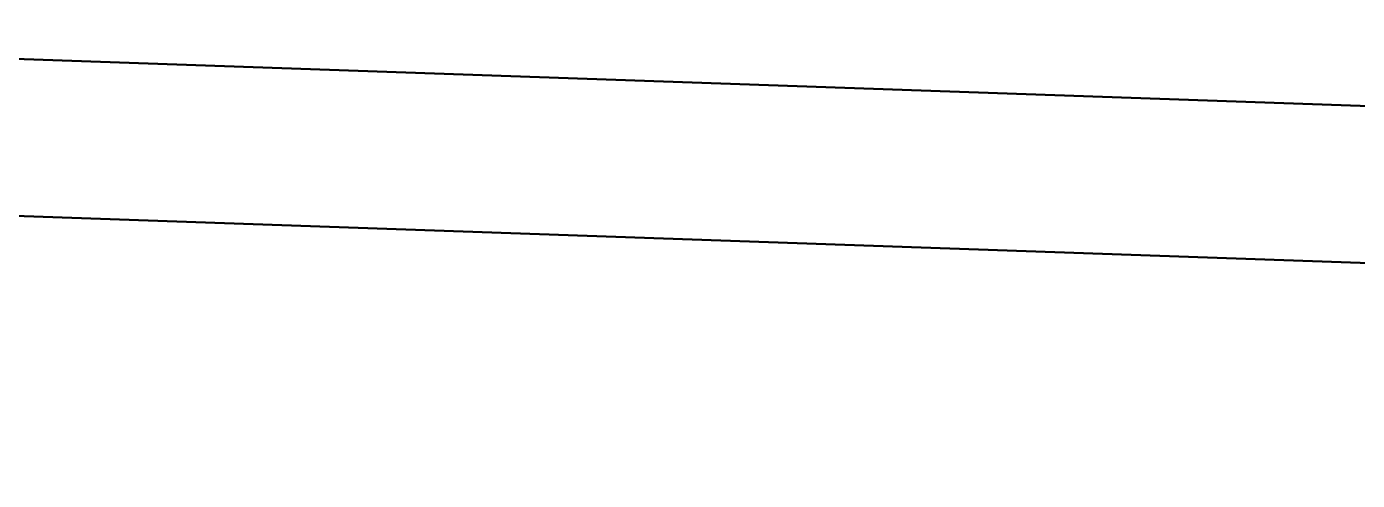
# Model space of a CAD drawing. Header units: metres. Extents: x 10 to 831, y 10 to 584.
# Drawn here: x 44.88 to 66.06, y 479.63 to 486.85 of the extents above; entities that cross this region are included whole.
import ezdxf

# ---------------------------------------------------------------- set-up
doc = ezdxf.new("R2010")
doc.units = ezdxf.units.M
doc.layers.add('CUT', color=7, linetype='Continuous', lineweight=50)
doc.layers.add('VIS', color=8, linetype='Continuous', lineweight=13)

msp = doc.modelspace()

# ---------------------------------------------------------------- linework, layer by layer
at = {"layer": 'CUT'}
for p, q in [((165, 482.127), (30, 486.852)), ((30, 484.352), (165, 479.627))]:
    msp.add_line(p, q, dxfattribs=at)
at = {"layer": 'VIS'}
for p, q in [((30, 486.852), (162.75, 482.206)), ((165, 482.127), (30, 486.852)), ((162.5, 482.214), (30, 486.852)), ((30, 486.852), (51.3, 486.106)), ((49.55, 486.168), (30, 486.852)), ((49.599, 486.166), (30, 486.852)), ((46.724, 486.267), (30, 486.852)), ((66.05, 485.59), (33.8, 486.719)), ((45.121, 486.322), (36.866, 486.611)), ((47.125, 486.253), (42.372, 486.418)), ((45.981, 486.293), (43.232, 486.389)), ((44.893, 486.331), (43.707, 486.372)), ((44.133, 486.357), (44.883, 486.331)), ((45.003, 486.327), (44.3, 486.351)), ((44.677, 486.338), (44.908, 486.33)), ((45.785, 486.3), (44.732, 486.336)), ((45.034, 486.326), (44.81, 486.334)), ((45.621, 486.305), (44.881, 486.331)), ((45.614, 486.305), (44.881, 486.331)), ((45.08, 486.324), (44.882, 486.331)), ((45.155, 486.322), (44.905, 486.33)), ((45.175, 486.321), (44.974, 486.327)), ((45.254, 486.318), (45.028, 486.326)), ((45.034, 486.326), (45.257, 486.317)), ((45.257, 486.318), (45.048, 486.325)), ((46.318, 486.28), (45.071, 486.325)), ((45.82, 486.298), (45.071, 486.324)), ((45.08, 486.324), (45.279, 486.317)), ((45.124, 486.322), (47.375, 486.244)), ((45.126, 486.322), (45.859, 486.297)), ((45.155, 486.322), (45.406, 486.312)), ((45.159, 486.321), (45.374, 486.314)), ((45.175, 486.321), (45.377, 486.314)), ((45.455, 486.311), (45.21, 486.32)), ((45.487, 486.309), (45.239, 486.318)), ((45.993, 486.292), (45.243, 486.318)), ((45.494, 486.309), (45.244, 486.318)), ((45.254, 486.318), (45.479, 486.31)), ((45.257, 486.318), (45.465, 486.31)), ((45.468, 486.31), (45.273, 486.317)), ((45.55, 486.308), (45.3, 486.316)), ((45.493, 486.309), (45.302, 486.316)), ((45.321, 486.315), (46.069, 486.289)), ((45.321, 486.315), (45.57, 486.307)), ((45.623, 486.305), (45.429, 486.312)), ((45.455, 486.311), (45.7, 486.302)), ((45.468, 486.31), (45.663, 486.303)), ((45.481, 486.31), (46.23, 486.284)), ((45.487, 486.309), (45.736, 486.301)), ((45.72, 486.301), (45.487, 486.309)), ((45.493, 486.309), (45.684, 486.303)), ((46.264, 486.283), (45.547, 486.308)), ((45.866, 486.297), (45.617, 486.305)), ((45.621, 486.305), (45.868, 486.297)), ((46.333, 486.28), (45.625, 486.305)), ((46.39, 486.278), (45.641, 486.305)), ((45.94, 486.294), (45.706, 486.302)), ((46.027, 486.291), (45.777, 486.3)), ((45.786, 486.299), (46.025, 486.291)), ((47.793, 486.229), (45.822, 486.298)), ((46.097, 486.288), (45.847, 486.297)), ((45.861, 486.297), (46.097, 486.288)), ((65.635, 485.605), (45.872, 486.296)), ((48.63, 486.199), (45.878, 486.296)), ((45.891, 486.296), (46.141, 486.287)), ((46.156, 486.287), (45.906, 486.295)), ((45.94, 486.294), (46.174, 486.286)), ((45.993, 486.292), (46.242, 486.284)), ((46.027, 486.291), (46.277, 486.282)), ((46.041, 486.291), (47.574, 486.236)), ((46.27, 486.283), (46.071, 486.289)), ((46.824, 486.263), (46.075, 486.289)), ((46.097, 486.288), (46.347, 486.279)), ((46.374, 486.279), (46.151, 486.287)), ((46.156, 486.287), (46.407, 486.278)), ((46.89, 486.26), (46.161, 486.286)), ((46.435, 486.276), (46.19, 486.285)), ((46.446, 486.276), (46.232, 486.284)), ((46.517, 486.274), (46.267, 486.283)), ((46.27, 486.283), (46.468, 486.275)), ((46.521, 486.274), (46.29, 486.281)), ((46.572, 486.272), (46.322, 486.28)), ((46.608, 486.27), (46.361, 486.279)), ((46.374, 486.279), (46.597, 486.271)), ((52.629, 486.06), (46.375, 486.279)), ((46.608, 486.27), (46.382, 486.279)), ((47.135, 486.252), (46.385, 486.279)), ((46.404, 486.278), (46.647, 486.269)), ((46.435, 486.276), (46.68, 486.268)), ((46.446, 486.276), (46.661, 486.269)), ((46.639, 486.269), (46.448, 486.276)), ((46.521, 486.274), (46.751, 486.266)), ((46.572, 486.272), (46.822, 486.263)), ((46.79, 486.264), (46.578, 486.272)), ((46.608, 486.27), (46.855, 486.262)), ((46.608, 486.27), (46.834, 486.262)), ((46.859, 486.261), (46.611, 486.27)), ((46.639, 486.269), (46.83, 486.262)), ((46.926, 486.26), (46.718, 486.267)), ((47.021, 486.256), (46.771, 486.265)), ((47.996, 486.222), (46.775, 486.264)), ((46.859, 486.261), (47.108, 486.253)), ((47.157, 486.251), (46.907, 486.26)), ((46.926, 486.26), (47.135, 486.252)), ((47.189, 486.25), (46.988, 486.257)), ((48.214, 486.214), (47.028, 486.256)), ((47.05, 486.255), (51.3, 486.106)), ((47.05, 486.255), (66.3, 485.582)), ((47.346, 486.245), (47.112, 486.253)), ((47.129, 486.252), (48.88, 486.191)), ((47.135, 486.252), (47.385, 486.244)), ((47.477, 486.24), (47.228, 486.249)), ((47.492, 486.24), (47.243, 486.248)), ((47.891, 486.226), (47.259, 486.248)), ((47.459, 486.24), (47.26, 486.248)), ((47.265, 486.248), (47.977, 486.222)), ((47.517, 486.239), (47.267, 486.248)), ((48.026, 486.221), (47.276, 486.247)), ((47.346, 486.245), (47.58, 486.236)), ((47.597, 486.236), (47.347, 486.245)), ((48.088, 486.219), (47.348, 486.245)), ((47.459, 486.24), (47.657, 486.234)), ((47.7, 486.233), (47.46, 486.24)), ((47.714, 486.231), (47.491, 486.24)), ((47.508, 486.239), (48.24, 486.213)), ((47.526, 486.239), (47.776, 486.23)), ((47.788, 486.229), (47.54, 486.238)), ((48.813, 486.193), (47.566, 486.237)), ((47.785, 486.23), (47.594, 486.236)), ((47.597, 486.236), (47.848, 486.227)), ((47.853, 486.227), (47.605, 486.236)), ((47.906, 486.225), (47.661, 486.233)), ((47.7, 486.233), (47.939, 486.224)), ((47.714, 486.231), (47.938, 486.224)), ((47.963, 486.223), (47.737, 486.231)), ((48.491, 486.205), (47.742, 486.231)), ((47.954, 486.224), (47.757, 486.23)), ((47.785, 486.23), (47.976, 486.222)), ((47.995, 486.222), (47.794, 486.229)), ((48.072, 486.219), (47.822, 486.228)), ((47.853, 486.227), (48.101, 486.218)), ((47.906, 486.225), (48.151, 486.216)), ((48.158, 486.216), (47.908, 486.225)), ((47.954, 486.224), (48.151, 486.216)), ((47.963, 486.223), (48.188, 486.215)), ((47.968, 486.223), (48.717, 486.197)), ((47.995, 486.222), (48.196, 486.215)), ((48.314, 486.211), (48.065, 486.219)), ((48.088, 486.219), (48.335, 486.21)), ((48.365, 486.209), (48.134, 486.217)), ((49.386, 486.173), (48.138, 486.217)), ((48.34, 486.21), (48.146, 486.216)), ((48.517, 486.204), (48.267, 486.212)), ((48.314, 486.211), (48.564, 486.202)), ((48.314, 486.211), (48.564, 486.202)), ((48.34, 486.21), (48.534, 486.203)), ((48.365, 486.209), (48.595, 486.201)), ((48.591, 486.201), (48.377, 486.208)), ((48.387, 486.208), (49.136, 486.182)), ((48.596, 486.201), (48.388, 486.208)), ((48.648, 486.199), (48.449, 486.206)), ((48.491, 486.205), (48.741, 486.196)), ((48.751, 486.196), (48.517, 486.204)), ((48.591, 486.201), (48.806, 486.193)), ((48.596, 486.201), (48.805, 486.193)), ((48.887, 486.191), (48.641, 486.199)), ((48.648, 486.199), (48.846, 486.192)), ((49.313, 486.176), (48.74, 486.196)), ((48.979, 486.188), (48.746, 486.196)), ((48.751, 486.196), (48.986, 486.187)), ((49.526, 486.168), (48.776, 486.195)), ((49.075, 486.184), (48.828, 486.193)), ((49.055, 486.185), (48.831, 486.192)), ((49.098, 486.183), (48.848, 486.192)), ((50.138, 486.147), (48.887, 486.191)), ((48.887, 486.191), (49.132, 486.182)), ((49.135, 486.182), (48.896, 486.191)), ((49.159, 486.181), (48.909, 486.19)), ((49.177, 486.18), (48.953, 486.188)), ((48.979, 486.188), (49.211, 486.179)), ((49.196, 486.18), (48.99, 486.187)), ((49.026, 486.186), (49.276, 486.177)), ((49.226, 486.179), (49.038, 486.185)), ((49.055, 486.185), (49.278, 486.177)), ((49.075, 486.184), (49.321, 486.175)), ((49.803, 486.159), (49.075, 486.184)), ((49.317, 486.175), (49.091, 486.183)), ((49.343, 486.174), (49.095, 486.183)), ((49.098, 486.183), (49.348, 486.174)), ((49.135, 486.182), (49.374, 486.173)), ((49.196, 486.18), (49.402, 486.173)), ((49.52, 486.168), (49.27, 486.178)), ((49.317, 486.175), (49.543, 486.168)), ((49.318, 486.175), (49.561, 486.167)), ((49.573, 486.166), (49.322, 486.175)), ((49.575, 486.166), (49.325, 486.175)), ((49.997, 486.152), (49.365, 486.174)), ((49.52, 486.168), (49.77, 486.16)), ((49.637, 486.165), (50.388, 486.138)), ((49.837, 486.158), (49.638, 486.165)), ((49.689, 486.163), (50.391, 486.138)), ((49.964, 486.153), (49.715, 486.161)), ((49.948, 486.154), (49.725, 486.161)), ((50.061, 486.149), (49.815, 486.158)), ((49.837, 486.158), (50.035, 486.151)), ((50.075, 486.149), (49.851, 486.157)), ((50.112, 486.148), (49.876, 486.156)), ((50.16, 486.146), (49.91, 486.155)), ((50.157, 486.146), (49.923, 486.154)), ((49.948, 486.154), (50.171, 486.145)), ((49.964, 486.153), (50.212, 486.144)), ((50.208, 486.144), (49.978, 486.152)), ((50.266, 486.143), (50.058, 486.149)), ((50.061, 486.149), (50.308, 486.141)), ((50.077, 486.149), (50.65, 486.129)), ((50.337, 486.14), (50.089, 486.149)), ((50.357, 486.139), (50.112, 486.148)), ((50.112, 486.148), (50.348, 486.139)), ((50.127, 486.148), (52.879, 486.051)), ((50.356, 486.139), (50.167, 486.146)), ((50.208, 486.144), (50.439, 486.137)), ((50.445, 486.136), (50.232, 486.144)), ((50.99, 486.117), (50.24, 486.144)), ((50.502, 486.134), (50.257, 486.143)), ((50.266, 486.143), (50.475, 486.135)), ((50.459, 486.135), (50.268, 486.143)), ((51.026, 486.116), (50.276, 486.142)), ((50.337, 486.14), (50.585, 486.131)), ((53.085, 486.044), (50.346, 486.139)), ((50.599, 486.131), (50.349, 486.139)), ((51.535, 486.098), (50.349, 486.139)), ((50.357, 486.139), (50.603, 486.13)), ((50.672, 486.128), (50.446, 486.136)), ((50.49, 486.135), (51.24, 486.109)), ((50.502, 486.134), (50.746, 486.125)), ((50.736, 486.126), (50.522, 486.134)), ((50.526, 486.134), (50.776, 486.125)), ((51.806, 486.089), (50.559, 486.132)), ((50.586, 486.131), (51.772, 486.09)), ((53.558, 486.027), (50.606, 486.13)), ((50.841, 486.123), (50.608, 486.13)), ((50.814, 486.123), (50.613, 486.13)), ((50.844, 486.122), (50.638, 486.13)), ((50.672, 486.128), (50.897, 486.12)), ((50.736, 486.126), (50.951, 486.118)), ((50.973, 486.117), (50.749, 486.125)), ((51.016, 486.116), (50.766, 486.125)), ((51.02, 486.116), (50.77, 486.125)), ((50.809, 486.124), (51.557, 486.097)), ((50.809, 486.124), (51.058, 486.115)), ((51.049, 486.115), (50.81, 486.124)), ((50.814, 486.123), (51.016, 486.116)), ((51.073, 486.114), (50.823, 486.123)), ((51.075, 486.114), (50.825, 486.123)), ((51.026, 486.116), (50.827, 486.123)), ((50.841, 486.123), (51.073, 486.114)), ((50.844, 486.122), (51.05, 486.115)), ((51.563, 486.097), (50.86, 486.121)), ((51.026, 486.116), (51.224, 486.109)), ((51.049, 486.115), (51.288, 486.106)), ((51.308, 486.106), (51.058, 486.115)), ((51.288, 486.106), (51.065, 486.115)), ((51.827, 486.088), (51.082, 486.114)), ((51.338, 486.105), (51.093, 486.113)), ((51.094, 486.113), (51.797, 486.089)), ((51.882, 486.086), (51.133, 486.112)), ((51.288, 486.106), (51.512, 486.099)), ((51.541, 486.098), (51.295, 486.106)), ((51.485, 486.1), (51.297, 486.106)), ((51.33, 486.105), (51.579, 486.096)), ((51.338, 486.105), (51.583, 486.096)), ((52.099, 486.078), (51.349, 486.104)), ((54.134, 486.007), (51.382, 486.104)), ((51.383, 486.104), (51.632, 486.095)), ((51.662, 486.094), (51.412, 486.103)), ((51.606, 486.096), (51.415, 486.102)), ((52.104, 486.078), (51.472, 486.1)), ((53.049, 486.045), (51.516, 486.099)), ((51.541, 486.098), (51.788, 486.089)), ((52.312, 486.071), (51.564, 486.097)), ((51.599, 486.096), (51.849, 486.087)), ((51.606, 486.096), (51.797, 486.089)), ((51.872, 486.086), (51.647, 486.094)), ((51.662, 486.094), (51.912, 486.085)), ((52.45, 486.066), (51.704, 486.092)), ((51.936, 486.084), (51.728, 486.091)), ((51.735, 486.091), (53.268, 486.038)), ((51.99, 486.082), (51.74, 486.091)), ((51.741, 486.091), (53.785, 486.019)), ((52.016, 486.081), (51.766, 486.09)), ((52.019, 486.081), (51.769, 486.09)), ((52.026, 486.081), (51.801, 486.089)), ((52.052, 486.08), (51.821, 486.088)), ((51.872, 486.086), (52.096, 486.078)), ((51.936, 486.084), (52.145, 486.077)), ((52.717, 486.056), (51.989, 486.082)), ((52.215, 486.074), (52.016, 486.081)), ((52.019, 486.081), (52.269, 486.072)), ((52.026, 486.081), (52.252, 486.073)), ((52.052, 486.08), (52.282, 486.072)), ((52.297, 486.072), (52.085, 486.079)), ((52.215, 486.074), (52.413, 486.067)), ((52.232, 486.073), (52.474, 486.065)), ((52.989, 486.047), (52.239, 486.073)), ((52.963, 486.048), (52.245, 486.073)), ((52.968, 486.048), (52.265, 486.072)), ((52.525, 486.063), (52.275, 486.072)), ((52.528, 486.063), (52.281, 486.072)), ((52.297, 486.072), (52.508, 486.064)), ((52.576, 486.062), (52.326, 486.07)), ((52.64, 486.06), (52.389, 486.068)), ((52.628, 486.06), (52.405, 486.067)), ((52.663, 486.058), (52.413, 486.067)), ((52.614, 486.06), (52.426, 486.067)), ((52.45, 486.066), (52.699, 486.058)), ((52.703, 486.057), (52.47, 486.065)), ((52.484, 486.065), (52.723, 486.056)), ((52.5, 486.064), (52.734, 486.056)), ((52.753, 486.056), (52.504, 486.064)), ((52.525, 486.063), (52.775, 486.055)), ((52.528, 486.063), (52.775, 486.055)), ((52.77, 486.055), (52.545, 486.062)), ((52.752, 486.056), (52.561, 486.062)), ((52.809, 486.053), (52.564, 486.062)), ((52.821, 486.053), (52.572, 486.062)), ((52.628, 486.06), (52.852, 486.052)), ((52.633, 486.06), (54.384, 485.999)), ((52.64, 486.06), (52.89, 486.05)), ((52.663, 486.058), (52.913, 486.05)), ((52.882, 486.051), (52.667, 486.058)), ((52.752, 486.056), (52.943, 486.048)), ((53.015, 486.046), (52.765, 486.055)), ((52.77, 486.055), (52.994, 486.047)), ((52.809, 486.053), (53.054, 486.045)), ((52.821, 486.053), (53.069, 486.044)), ((53.6, 486.025), (52.85, 486.052)), ((52.882, 486.051), (53.096, 486.043)), ((52.964, 486.048), (53.214, 486.039)), ((52.989, 486.047), (53.239, 486.038)), ((53.073, 486.044), (53.323, 486.036)), ((53.1, 486.043), (53.35, 486.034)), ((54.346, 486), (53.125, 486.043)), ((53.381, 486.034), (53.155, 486.042)), ((53.404, 486.033), (53.205, 486.039)), ((53.519, 486.029), (53.269, 486.038)), ((53.63, 486.024), (53.38, 486.034)), ((53.381, 486.034), (53.607, 486.025)), ((53.606, 486.025), (53.398, 486.033)), ((53.404, 486.033), (53.602, 486.025)), ((53.664, 486.024), (53.414, 486.033)), ((53.634, 486.024), (53.432, 486.031)), ((53.668, 486.024), (53.443, 486.031)), ((53.789, 486.019), (53.544, 486.028)), ((54.301, 486.001), (53.553, 486.028)), ((54.301, 486.001), (53.553, 486.028)), ((53.744, 486.02), (53.556, 486.028)), ((53.814, 486.018), (53.566, 486.027)), ((54.631, 485.99), (53.578, 486.026)), ((53.606, 486.025), (53.815, 486.018)), ((54.378, 485.999), (53.629, 486.024)), ((53.634, 486.024), (53.835, 486.017)), ((53.664, 486.024), (53.914, 486.015)), ((53.895, 486.016), (53.665, 486.024)), ((53.668, 486.024), (53.892, 486.016)), ((53.905, 486.015), (53.671, 486.024)), ((53.898, 486.016), (53.707, 486.022)), ((56.474, 485.925), (53.726, 486.022)), ((53.989, 486.012), (53.739, 486.021)), ((53.969, 486.013), (53.745, 486.02)), ((54.008, 486.011), (53.761, 486.02)), ((54.025, 486.011), (53.775, 486.019)), ((53.789, 486.019), (54.034, 486.01)), ((53.802, 486.019), (54.052, 486.01)), ((53.802, 486.019), (54.052, 486.01)), ((53.814, 486.018), (54.063, 486.01)), ((54.076, 486.009), (53.826, 486.018)), ((53.857, 486.016), (54.59, 485.991)), ((53.879, 486.016), (54.129, 486.007)), ((53.895, 486.016), (54.126, 486.008)), ((53.898, 486.016), (54.089, 486.009)), ((53.905, 486.015), (54.14, 486.007)), ((53.907, 486.015), (55.093, 485.974)), ((53.969, 486.013), (54.192, 486.005)), ((54.242, 486.003), (53.994, 486.012)), ((54.008, 486.011), (54.255, 486.003)), ((54.025, 486.011), (54.275, 486.002)), ((54.127, 486.008), (54.378, 485.999)), ((54.363, 485.999), (54.127, 486.008)), ((54.856, 485.982), (54.144, 486.007)), ((54.398, 485.998), (54.159, 486.006)), ((54.44, 485.996), (54.191, 486.005)), ((54.439, 485.996), (54.238, 486.003)), ((54.515, 485.994), (54.265, 486.002)), ((54.519, 485.994), (54.269, 486.002)), ((54.574, 485.991), (54.324, 486)), ((55.101, 485.973), (54.35, 486)), ((54.593, 485.991), (54.395, 485.998)), ((54.398, 485.998), (54.637, 485.99)), ((54.665, 485.989), (54.415, 485.997)), ((54.439, 485.996), (54.641, 485.99)), ((54.649, 485.989), (54.452, 485.996)), ((54.735, 485.986), (54.51, 485.994)), ((54.519, 485.994), (54.769, 485.985)), ((54.574, 485.991), (54.824, 485.983)), ((54.593, 485.991), (54.791, 485.984)), ((54.601, 485.99), (54.851, 485.982)), ((54.862, 485.981), (54.639, 485.99)), ((54.649, 485.989), (54.846, 485.982)), ((54.665, 485.989), (54.915, 485.98)), ((54.735, 485.986), (54.961, 485.978)), ((55.487, 485.96), (54.738, 485.986)), ((54.995, 485.977), (54.748, 485.986)), ((55.027, 485.976), (54.812, 485.983)), ((55.044, 485.975), (54.853, 485.982)), ((54.862, 485.981), (55.086, 485.974)), ((55.642, 485.955), (54.891, 485.981)), ((55.631, 485.955), (54.903, 485.98)), ((54.995, 485.977), (55.241, 485.968)), ((55.26, 485.968), (55.015, 485.976)), ((55.027, 485.976), (55.241, 485.968)), ((55.044, 485.975), (55.235, 485.968)), ((55.305, 485.966), (55.056, 485.975)), ((55.276, 485.967), (55.067, 485.975)), ((55.311, 485.966), (55.077, 485.974)), ((55.128, 485.972), (55.378, 485.963)), ((55.878, 485.946), (55.145, 485.971)), ((55.145, 485.971), (55.388, 485.963)), ((55.374, 485.963), (55.168, 485.971)), ((55.26, 485.968), (55.505, 485.959)), ((55.515, 485.959), (55.265, 485.968)), ((55.525, 485.959), (55.275, 485.967)), ((55.276, 485.967), (55.485, 485.96)), ((55.311, 485.966), (55.545, 485.957)), ((55.374, 485.963), (55.58, 485.957)), ((59.634, 485.814), (55.381, 485.963)), ((55.389, 485.963), (55.633, 485.955)), ((55.666, 485.954), (55.416, 485.962)), ((55.487, 485.96), (55.737, 485.951)), ((55.739, 485.951), (55.509, 485.959)), ((55.525, 485.959), (55.774, 485.95)), ((55.782, 485.95), (55.584, 485.957)), ((56.312, 485.931), (55.594, 485.956)), ((55.642, 485.955), (55.892, 485.946)), ((55.666, 485.954), (55.916, 485.945)), ((56.737, 485.916), (55.684, 485.953)), ((56.475, 485.925), (55.735, 485.951)), ((55.739, 485.951), (56.43, 485.927)), ((56.018, 485.941), (55.768, 485.95)), ((55.782, 485.95), (55.98, 485.942)), ((56.074, 485.939), (55.824, 485.948)), ((55.833, 485.947), (56.072, 485.939)), ((56.601, 485.921), (55.851, 485.947)), ((56.09, 485.938), (55.864, 485.947)), ((55.974, 485.942), (56.724, 485.916)), ((56.202, 485.934), (55.979, 485.942)), ((56.24, 485.933), (55.995, 485.942)), ((56.19, 485.935), (55.999, 485.942)), ((57.295, 485.897), (56.047, 485.94)), ((56.298, 485.932), (56.05, 485.94)), ((56.09, 485.938), (56.316, 485.93)), ((56.101, 485.938), (56.351, 485.929)), ((56.875, 485.911), (56.126, 485.938)), ((56.129, 485.937), (67.887, 485.526)), ((56.926, 485.909), (56.18, 485.935)), ((56.19, 485.935), (56.381, 485.928)), ((56.44, 485.927), (56.193, 485.935)), ((56.202, 485.934), (56.426, 485.927)), ((56.488, 485.924), (56.238, 485.933)), ((56.453, 485.926), (56.252, 485.933)), ((56.514, 485.923), (56.264, 485.933)), ((56.297, 485.932), (57.045, 485.905)), ((56.298, 485.932), (56.547, 485.923)), ((56.375, 485.928), (56.625, 485.92)), ((56.667, 485.918), (56.417, 485.927)), ((56.453, 485.926), (56.655, 485.919)), ((56.475, 485.925), (56.721, 485.916)), ((56.717, 485.916), (56.482, 485.925)), ((56.796, 485.914), (56.546, 485.923)), ((56.667, 485.918), (56.917, 485.909)), ((56.717, 485.916), (56.951, 485.909)), ((57.986, 485.872), (56.737, 485.916)), ((56.946, 485.909), (56.737, 485.916)), ((58.305, 485.861), (56.772, 485.914)), ((56.971, 485.908), (56.773, 485.914)), ((57.524, 485.889), (56.774, 485.914)), ((59.638, 485.814), (56.886, 485.911)), ((56.926, 485.909), (57.175, 485.901)), ((56.946, 485.909), (57.155, 485.901)), ((57.172, 485.901), (56.957, 485.908)), ((56.971, 485.908), (57.169, 485.901)), ((56.991, 485.907), (58.524, 485.853)), ((57.024, 485.906), (57.274, 485.897)), ((57.292, 485.897), (57.044, 485.905)), ((57.801, 485.879), (57.052, 485.905)), ((57.265, 485.898), (57.052, 485.905)), ((57.259, 485.898), (57.057, 485.904)), ((57.336, 485.895), (57.145, 485.901)), ((57.172, 485.901), (57.386, 485.893)), ((57.461, 485.89), (57.215, 485.899)), ((57.445, 485.891), (57.219, 485.899)), ((57.259, 485.898), (57.46, 485.89)), ((57.292, 485.897), (57.54, 485.888)), ((57.543, 485.888), (57.319, 485.895)), ((57.574, 485.887), (57.324, 485.895)), ((57.336, 485.895), (57.527, 485.889)), ((58.102, 485.868), (57.352, 485.894)), ((57.583, 485.887), (57.352, 485.894)), ((58.144, 485.867), (57.393, 485.893)), ((57.668, 485.884), (57.418, 485.892)), ((58.122, 485.867), (57.419, 485.892)), ((57.445, 485.891), (57.67, 485.884)), ((57.461, 485.89), (57.711, 485.882)), ((57.461, 485.89), (57.708, 485.882)), ((58.177, 485.865), (57.465, 485.89)), ((57.711, 485.882), (57.466, 485.89)), ((57.486, 485.889), (58.236, 485.864)), ((57.747, 485.88), (57.508, 485.889)), ((57.543, 485.888), (57.766, 485.88)), ((57.583, 485.887), (57.813, 485.879)), ((57.823, 485.878), (57.59, 485.886)), ((57.602, 485.885), (57.852, 485.877)), ((57.654, 485.884), (58.357, 485.86)), ((57.668, 485.884), (57.918, 485.875)), ((57.702, 485.882), (58.414, 485.858)), ((57.711, 485.882), (57.956, 485.873)), ((57.747, 485.88), (57.986, 485.872)), ((57.763, 485.88), (58.358, 485.859)), ((58.844, 485.842), (57.79, 485.879)), ((58.545, 485.853), (57.816, 485.878)), ((57.823, 485.878), (58.056, 485.87)), ((58.16, 485.866), (57.962, 485.873)), ((58.059, 485.87), (58.302, 485.861)), ((58.133, 485.867), (59.884, 485.806)), ((58.137, 485.867), (59.888, 485.806)), ((58.144, 485.867), (58.394, 485.858)), ((58.941, 485.839), (58.201, 485.865)), ((58.518, 485.853), (58.268, 485.863)), ((59.024, 485.836), (58.274, 485.862)), ((58.482, 485.855), (58.291, 485.861)), ((58.615, 485.85), (58.379, 485.859)), ((65.138, 485.622), (58.383, 485.859)), ((58.616, 485.85), (58.407, 485.858)), ((58.669, 485.849), (58.419, 485.857)), ((58.692, 485.847), (58.447, 485.856)), ((58.482, 485.855), (58.673, 485.848)), ((58.524, 485.853), (58.774, 485.845)), ((58.782, 485.845), (58.534, 485.853)), ((59.789, 485.809), (58.542, 485.853)), ((58.799, 485.844), (58.573, 485.851)), ((59.371, 485.824), (58.622, 485.85)), ((58.883, 485.841), (58.659, 485.849)), ((58.916, 485.84), (58.667, 485.849)), ((58.669, 485.849), (58.919, 485.84)), ((59.014, 485.837), (58.764, 485.845)), ((58.791, 485.844), (59.54, 485.818)), ((58.799, 485.844), (59.025, 485.836)), ((59.075, 485.834), (58.824, 485.843)), ((59.528, 485.819), (58.825, 485.843)), ((59.603, 485.815), (58.852, 485.842)), ((58.872, 485.841), (59.121, 485.832)), ((58.883, 485.841), (59.106, 485.833)), ((58.941, 485.839), (59.188, 485.83)), ((59.661, 485.813), (58.943, 485.839)), ((59.207, 485.829), (58.959, 485.838)), ((60.207, 485.794), (58.986, 485.837)), ((59.789, 485.809), (59.041, 485.836)), ((59.059, 485.834), (59.294, 485.827)), ((59.273, 485.827), (59.071, 485.834)), ((59.317, 485.826), (59.102, 485.833)), ((59.103, 485.833), (59.353, 485.825)), ((59.349, 485.825), (59.151, 485.832)), ((59.182, 485.831), (59.421, 485.822)), ((59.887, 485.806), (59.196, 485.83)), ((59.985, 485.803), (59.235, 485.828)), ((59.291, 485.827), (59.54, 485.818)), ((59.317, 485.826), (59.531, 485.818)), ((59.349, 485.825), (59.547, 485.817)), ((59.67, 485.813), (59.42, 485.822)), ((59.426, 485.822), (60.118, 485.798)), ((59.628, 485.815), (59.437, 485.822)), ((59.685, 485.813), (59.453, 485.821)), ((60.154, 485.797), (59.476, 485.82)), ((59.776, 485.81), (59.527, 485.819)), ((59.776, 485.81), (59.553, 485.817)), ((59.628, 485.815), (59.819, 485.808)), ((59.907, 485.805), (59.66, 485.813)), ((59.928, 485.805), (59.681, 485.813)), ((59.719, 485.812), (60.451, 485.786)), ((60.013, 485.802), (59.763, 485.81)), ((60.017, 485.801), (59.767, 485.81)), ((60.523, 485.784), (59.774, 485.81)), ((59.776, 485.81), (60.024, 485.801)), ((59.776, 485.81), (60, 485.802)), ((60.078, 485.799), (59.877, 485.806)), ((60.163, 485.796), (59.917, 485.805)), ((59.928, 485.805), (60.174, 485.796)), ((60.538, 485.783), (59.943, 485.803)), ((59.985, 485.803), (60.235, 485.793)), ((60.024, 485.801), (60.274, 485.792)), ((60.765, 485.775), (60.032, 485.8)), ((60.286, 485.792), (60.077, 485.799)), ((60.078, 485.799), (60.28, 485.792)), ((60.141, 485.797), (60.736, 485.776)), ((60.154, 485.797), (60.379, 485.788)), ((60.163, 485.796), (60.408, 485.788)), ((60.465, 485.785), (60.231, 485.793)), ((60.276, 485.792), (60.521, 485.784)), ((60.95, 485.769), (60.318, 485.791)), ((61.103, 485.763), (60.353, 485.789)), ((61.146, 485.762), (60.396, 485.788)), ((60.671, 485.779), (60.421, 485.787)), ((60.465, 485.785), (60.699, 485.778)), ((61.266, 485.758), (60.521, 485.784)), ((60.775, 485.774), (60.584, 485.781)), ((60.603, 485.78), (60.853, 485.772)), ((60.914, 485.769), (60.668, 485.779)), ((60.897, 485.771), (60.709, 485.777)), ((61.459, 485.75), (60.73, 485.776)), ((60.985, 485.767), (60.735, 485.776)), ((61.013, 485.766), (60.763, 485.775)), ((61.017, 485.766), (60.767, 485.775)), ((60.769, 485.775), (61.018, 485.766)), ((60.775, 485.774), (60.966, 485.768)), ((61.972, 485.732), (60.786, 485.774)), ((61.096, 485.764), (60.857, 485.772)), ((61.117, 485.763), (60.893, 485.771)), ((61.143, 485.762), (60.898, 485.771)), ((60.973, 485.767), (61.216, 485.759)), ((61.023, 485.766), (61.735, 485.741)), ((61.731, 485.741), (61.04, 485.765)), ((61.096, 485.764), (61.335, 485.755)), ((61.117, 485.763), (61.34, 485.755)), ((61.146, 485.762), (61.397, 485.753)), ((61.403, 485.752), (61.154, 485.762)), ((61.462, 485.75), (61.247, 485.758)), ((61.27, 485.758), (61.501, 485.749)), ((61.508, 485.749), (61.282, 485.757)), ((61.547, 485.748), (61.315, 485.755)), ((61.552, 485.748), (61.346, 485.755)), ((61.403, 485.752), (61.651, 485.744)), ((61.408, 485.752), (61.654, 485.744)), ((61.672, 485.743), (61.422, 485.752)), ((61.462, 485.75), (61.676, 485.743)), ((61.508, 485.749), (61.734, 485.741)), ((61.727, 485.741), (61.529, 485.748)), ((62.284, 485.722), (61.535, 485.748)), ((61.539, 485.748), (61.747, 485.74)), ((62.366, 485.719), (61.618, 485.745)), ((61.871, 485.736), (61.636, 485.745)), ((61.727, 485.741), (61.925, 485.735)), ((61.921, 485.735), (61.73, 485.741)), ((62.484, 485.715), (61.734, 485.741)), ((61.956, 485.733), (61.747, 485.74)), ((62.023, 485.731), (61.773, 485.74)), ((61.785, 485.74), (62.034, 485.731)), ((62.026, 485.731), (61.838, 485.738)), ((62.104, 485.728), (61.854, 485.737)), ((61.867, 485.736), (62.117, 485.727)), ((61.871, 485.736), (62.105, 485.728)), ((61.921, 485.735), (62.112, 485.728)), ((62.26, 485.723), (62.011, 485.731)), ((63.999, 485.662), (62.028, 485.731)), ((62.783, 485.704), (62.035, 485.731)), ((62.345, 485.719), (62.097, 485.728)), ((62.104, 485.728), (62.354, 485.719)), ((62.136, 485.727), (65.388, 485.613)), ((62.394, 485.718), (62.148, 485.726)), ((62.394, 485.718), (62.158, 485.726)), ((62.863, 485.702), (62.185, 485.726)), ((62.457, 485.716), (62.233, 485.724)), ((62.247, 485.723), (63.78, 485.67)), ((62.517, 485.714), (62.267, 485.723)), ((62.916, 485.7), (62.321, 485.721)), ((62.575, 485.712), (62.325, 485.721)), ((62.614, 485.711), (62.369, 485.719)), ((62.394, 485.718), (62.641, 485.71)), ((64.454, 485.646), (62.411, 485.718)), ((62.411, 485.718), (63.088, 485.693)), ((62.673, 485.708), (62.423, 485.717)), ((63.477, 485.68), (62.424, 485.717)), ((62.457, 485.716), (62.707, 485.707)), ((62.457, 485.716), (62.68, 485.708)), ((62.484, 485.715), (62.734, 485.706)), ((62.52, 485.714), (63.114, 485.693)), ((62.749, 485.706), (62.534, 485.713)), ((62.79, 485.704), (62.541, 485.713)), ((62.614, 485.711), (62.859, 485.702)), ((62.898, 485.701), (62.696, 485.707)), ((62.984, 485.697), (62.734, 485.706)), ((63.01, 485.697), (62.771, 485.705)), ((63.067, 485.695), (62.876, 485.701)), ((63.575, 485.677), (62.883, 485.701)), ((65.142, 485.622), (62.89, 485.701)), ((64.149, 485.657), (62.898, 485.701)), ((62.898, 485.701), (63.099, 485.693)), ((63.156, 485.692), (62.967, 485.698)), ((63.2, 485.69), (62.994, 485.697)), ((63.253, 485.688), (63.005, 485.697)), ((63.276, 485.687), (63.042, 485.696)), ((63.067, 485.695), (63.258, 485.688)), ((63.114, 485.693), (63.805, 485.668)), ((63.374, 485.684), (63.127, 485.692)), ((63.381, 485.684), (63.134, 485.692)), ((63.392, 485.683), (63.143, 485.692)), ((63.2, 485.69), (63.406, 485.683)), ((63.253, 485.688), (63.502, 485.679)), ((63.512, 485.679), (63.262, 485.688)), ((63.516, 485.678), (63.266, 485.688)), ((63.523, 485.678), (63.273, 485.687)), ((63.276, 485.687), (63.51, 485.679)), ((63.594, 485.676), (63.349, 485.684)), ((63.605, 485.676), (63.354, 485.684)), ((63.381, 485.684), (63.628, 485.675)), ((63.607, 485.676), (63.392, 485.683)), ((63.626, 485.675), (63.417, 485.682)), ((63.674, 485.673), (63.424, 485.682)), ((64.105, 485.658), (63.51, 485.679)), ((63.516, 485.678), (63.766, 485.67)), ((63.523, 485.678), (63.773, 485.67)), ((64.217, 485.654), (63.54, 485.678)), ((63.546, 485.678), (64.681, 485.638)), ((63.797, 485.669), (63.574, 485.677)), ((63.605, 485.676), (63.855, 485.667)), ((63.607, 485.676), (63.821, 485.668)), ((64.373, 485.649), (63.644, 485.674)), ((63.648, 485.674), (64.399, 485.648)), ((63.766, 485.67), (64.443, 485.646)), ((63.797, 485.669), (64.02, 485.661)), ((64.076, 485.659), (63.825, 485.668)), ((63.887, 485.666), (64.13, 485.657)), ((64.172, 485.656), (63.924, 485.664)), ((64.682, 485.638), (63.979, 485.663)), ((64.744, 485.635), (63.999, 485.662)), ((65.277, 485.617), (64.03, 485.661)), ((64.285, 485.652), (64.097, 485.659)), ((64.105, 485.658), (64.303, 485.651)), ((65.293, 485.616), (64.107, 485.658)), ((64.863, 485.631), (64.114, 485.658)), ((64.141, 485.657), (65.392, 485.613)), ((64.445, 485.646), (64.206, 485.654)), ((64.213, 485.654), (64.448, 485.646)), ((65.968, 485.593), (64.219, 485.654)), ((64.483, 485.645), (64.233, 485.654)), ((64.247, 485.653), (64.495, 485.644)), ((64.512, 485.644), (64.262, 485.653)), ((64.344, 485.649), (65.056, 485.625)), ((64.363, 485.649), (64.613, 485.64)), ((65.175, 485.62), (64.425, 485.647)), ((64.445, 485.646), (64.684, 485.638)), ((64.69, 485.637), (64.467, 485.645)), ((64.483, 485.645), (65.232, 485.618)), ((65.584, 485.606), (64.531, 485.643)), ((64.861, 485.631), (64.614, 485.64)), ((64.895, 485.63), (64.67, 485.639)), ((64.878, 485.631), (64.67, 485.639)), ((64.894, 485.63), (64.68, 485.638)), ((64.69, 485.637), (64.914, 485.63)), ((65.294, 485.616), (64.699, 485.637)), ((65.418, 485.612), (64.727, 485.636)), ((65.016, 485.626), (64.766, 485.635)), ((65.022, 485.626), (64.773, 485.635)), ((64.778, 485.635), (65.028, 485.626)), ((65.065, 485.625), (64.82, 485.633)), ((65.105, 485.623), (64.855, 485.632)), ((64.861, 485.631), (65.108, 485.623)), ((64.878, 485.631), (65.087, 485.623)), ((65.572, 485.606), (64.895, 485.63)), ((64.898, 485.63), (65.492, 485.609)), ((64.957, 485.628), (65.649, 485.604)), ((65.022, 485.626), (65.272, 485.617)), ((65.278, 485.617), (65.028, 485.626)), ((65.065, 485.625), (65.31, 485.616)), ((65.105, 485.623), (65.355, 485.615)), ((65.12, 485.623), (65.798, 485.599)), ((65.175, 485.62), (65.426, 485.612)), ((65.576, 485.606), (65.326, 485.615)), ((66.557, 485.572), (65.336, 485.615)), ((66.087, 485.589), (65.385, 485.614)), ((65.652, 485.604), (65.408, 485.613)), ((65.737, 485.601), (65.489, 485.609)), ((65.717, 485.601), (65.516, 485.609)), ((65.752, 485.601), (65.538, 485.608)), ((65.793, 485.599), (65.569, 485.607)), ((65.848, 485.597), (65.601, 485.606)), ((65.619, 485.605), (65.853, 485.597)), ((65.879, 485.596), (65.63, 485.605)), ((65.717, 485.601), (65.919, 485.595)), ((65.737, 485.601), (65.986, 485.592)), ((65.752, 485.601), (65.967, 485.593)), ((65.793, 485.599), (66.018, 485.591)), ((66.046, 485.59), (65.8, 485.599)), ((66.031, 485.591), (65.807, 485.599)), ((65.848, 485.597), (66.094, 485.589)), ((66.483, 485.575), (65.888, 485.596)), ((66.651, 485.569), (65.9, 485.595)), ((66.176, 485.586), (65.926, 485.595)), ((66.031, 485.591), (66.254, 485.583)), ((165, 479.627), (30, 484.352)), ((30, 484.352), (165, 479.627)), ((30, 484.352), (165, 479.627)), ((45.874, 483.796), (43.984, 483.862)), ((44.148, 483.856), (44.881, 483.831)), ((44.194, 483.855), (46.084, 483.789)), ((44.216, 483.854), (44.908, 483.83)), ((44.27, 483.853), (45.487, 483.81)), ((44.329, 483.85), (46.075, 483.789)), ((45.244, 483.818), (44.513, 483.844)), ((45.018, 483.826), (44.768, 483.835)), ((45.003, 483.827), (44.769, 483.835)), ((45.598, 483.806), (44.852, 483.832)), ((45.087, 483.823), (44.897, 483.831)), ((44.916, 483.829), (45.625, 483.805)), ((46.34, 483.78), (44.92, 483.829)), ((45.003, 483.827), (45.237, 483.819)), ((45.256, 483.818), (45.009, 483.827)), ((45.826, 483.798), (45.078, 483.824)), ((45.087, 483.823), (45.276, 483.817)), ((45.101, 483.823), (45.847, 483.797)), ((45.36, 483.814), (45.118, 483.822)), ((45.123, 483.822), (46.543, 483.772)), ((45.388, 483.813), (45.152, 483.822)), ((45.205, 483.819), (45.453, 483.811)), ((45.254, 483.818), (45.931, 483.794)), ((45.256, 483.818), (45.997, 483.792)), ((45.477, 483.81), (45.279, 483.817)), ((45.519, 483.808), (45.308, 483.816)), ((45.563, 483.807), (45.324, 483.815)), ((45.36, 483.814), (46.084, 483.789)), ((45.392, 483.813), (45.641, 483.805)), ((45.477, 483.81), (45.675, 483.803)), ((45.705, 483.802), (45.479, 483.81)), ((45.521, 483.808), (45.771, 483.8)), ((45.54, 483.808), (45.786, 483.799)), ((45.757, 483.8), (45.543, 483.808)), ((45.563, 483.807), (46.279, 483.782)), ((45.571, 483.807), (45.821, 483.798)), ((45.866, 483.797), (45.617, 483.805)), ((46.027, 483.791), (45.777, 483.799)), ((46.521, 483.774), (45.829, 483.798)), ((46.097, 483.788), (45.847, 483.797)), ((45.866, 483.797), (46.114, 483.788)), ((45.918, 483.794), (46.161, 483.786)), ((45.94, 483.794), (46.188, 483.785)), ((45.94, 483.794), (46.643, 483.769)), ((45.985, 483.793), (46.233, 483.784)), ((46.027, 483.791), (46.277, 483.782)), ((46.224, 483.784), (46.035, 483.791)), ((46.06, 483.789), (46.751, 483.765)), ((46.097, 483.788), (46.347, 483.779)), ((46.409, 483.778), (46.174, 483.786)), ((46.399, 483.778), (46.205, 483.784)), ((46.224, 483.784), (46.414, 483.778)), ((46.489, 483.774), (46.243, 483.783)), ((47.629, 483.735), (46.378, 483.779)), ((46.609, 483.771), (46.396, 483.778)), ((46.399, 483.778), (46.593, 483.771)), ((46.666, 483.769), (46.468, 483.775)), ((46.489, 483.774), (46.736, 483.766)), ((46.492, 483.774), (46.742, 483.766)), ((46.521, 483.774), (46.771, 483.765)), ((46.544, 483.772), (49.794, 483.659)), ((46.608, 483.771), (47.285, 483.747)), ((46.859, 483.762), (46.611, 483.771)), ((46.628, 483.769), (48.88, 483.691)), ((46.638, 483.769), (46.887, 483.76)), ((46.666, 483.769), (46.864, 483.762)), ((46.693, 483.767), (46.941, 483.759)), ((49.107, 483.683), (46.698, 483.767)), ((47.03, 483.755), (46.782, 483.764)), ((47.06, 483.755), (46.834, 483.763)), ((46.859, 483.762), (47.108, 483.753)), ((47.134, 483.752), (46.883, 483.761)), ((46.917, 483.76), (49.326, 483.675)), ((46.969, 483.758), (47.718, 483.731)), ((47.03, 483.755), (47.773, 483.73)), ((47.292, 483.746), (47.05, 483.755)), ((47.071, 483.754), (47.321, 483.745)), ((47.072, 483.754), (47.322, 483.745)), ((47.092, 483.754), (47.839, 483.727)), ((47.814, 483.728), (47.112, 483.753)), ((47.134, 483.752), (47.884, 483.726)), ((47.362, 483.744), (47.172, 483.75)), ((47.95, 483.724), (47.234, 483.749)), ((47.526, 483.738), (47.276, 483.747)), ((47.292, 483.746), (47.534, 483.738)), ((48.05, 483.72), (47.3, 483.746)), ((47.59, 483.736), (47.341, 483.745)), ((47.346, 483.745), (48.049, 483.72)), ((47.597, 483.736), (47.347, 483.745)), ((47.362, 483.744), (47.551, 483.738)), ((47.473, 483.74), (48.189, 483.715)), ((48.22, 483.714), (47.479, 483.74)), ((47.526, 483.738), (47.776, 483.73)), ((47.597, 483.736), (47.848, 483.727)), ((47.636, 483.735), (47.886, 483.726)), ((47.855, 483.727), (47.657, 483.734)), ((48.365, 483.709), (47.673, 483.733)), ((47.974, 483.723), (47.726, 483.731)), ((47.726, 483.731), (48.961, 483.688)), ((47.994, 483.722), (47.748, 483.731)), ((48.021, 483.721), (47.771, 483.73)), ((49.544, 483.668), (47.794, 483.729)), ((47.815, 483.728), (48.065, 483.719)), ((47.853, 483.727), (48.598, 483.701)), ((47.855, 483.727), (48.053, 483.72)), ((47.904, 483.725), (48.595, 483.701)), ((48.097, 483.718), (47.909, 483.725)), ((49.14, 483.682), (47.922, 483.725)), ((47.974, 483.723), (48.223, 483.714)), ((47.994, 483.722), (48.239, 483.714)), ((48.021, 483.721), (48.27, 483.712)), ((48.05, 483.72), (72.3, 482.871)), ((48.35, 483.71), (48.101, 483.718)), ((48.166, 483.716), (49.383, 483.673)), ((48.414, 483.707), (48.188, 483.715)), ((48.517, 483.704), (48.267, 483.712)), ((48.387, 483.708), (48.637, 483.7)), ((48.414, 483.707), (48.64, 483.7)), ((48.426, 483.707), (48.674, 483.698)), ((49.044, 483.685), (48.449, 483.706)), ((48.484, 483.705), (49.217, 483.679)), ((48.741, 483.696), (48.5, 483.704)), ((48.751, 483.696), (48.517, 483.704)), ((48.572, 483.702), (48.822, 483.693)), ((49.992, 483.652), (48.572, 483.702)), ((48.598, 483.701), (49.348, 483.674)), ((48.857, 483.692), (48.61, 483.701)), ((48.626, 483.7), (56.382, 483.428)), ((48.908, 483.69), (48.696, 483.697)), ((48.953, 483.688), (48.707, 483.697)), ((48.741, 483.696), (48.983, 483.688)), ((48.751, 483.696), (48.986, 483.687)), ((48.774, 483.695), (50.194, 483.645)), ((58.55, 483.352), (48.8, 483.693)), ((48.832, 483.692), (49.075, 483.684)), ((49.098, 483.683), (48.848, 483.692)), ((48.857, 483.692), (49.599, 483.666)), ((49.116, 483.683), (48.922, 483.69)), ((48.953, 483.688), (49.199, 483.68)), ((48.975, 483.688), (49.22, 483.679)), ((49.026, 483.686), (49.776, 483.659)), ((49.036, 483.685), (49.769, 483.66)), ((49.044, 483.685), (49.242, 483.678)), ((49.084, 483.684), (49.83, 483.657)), ((49.343, 483.674), (49.095, 483.683)), ((49.116, 483.683), (49.31, 483.676)), ((49.167, 483.681), (49.876, 483.656)), ((49.581, 483.666), (49.332, 483.675)), ((49.343, 483.674), (49.592, 483.666)), ((52.129, 483.577), (49.377, 483.673)), ((49.593, 483.666), (49.38, 483.673)), ((49.383, 483.673), (50.099, 483.649)), ((49.64, 483.664), (49.404, 483.673)), ((50.208, 483.644), (49.517, 483.668)), ((49.769, 483.66), (49.543, 483.668)), ((49.86, 483.657), (49.621, 483.665)), ((49.747, 483.661), (50.439, 483.636)), ((50.497, 483.635), (49.754, 483.661)), ((49.769, 483.66), (49.994, 483.652)), ((49.818, 483.658), (51.564, 483.597)), ((50.136, 483.647), (49.886, 483.656)), ((50.157, 483.646), (49.923, 483.654)), ((50.19, 483.645), (49.949, 483.654)), ((50.002, 483.651), (51.24, 483.609)), ((50.233, 483.644), (50.035, 483.65)), ((50.073, 483.649), (50.323, 483.64)), ((50.337, 483.64), (50.089, 483.649)), ((50.099, 483.649), (50.849, 483.622)), ((50.157, 483.646), (50.391, 483.638)), ((50.19, 483.645), (50.432, 483.636)), ((50.233, 483.644), (50.431, 483.636)), ((50.337, 483.64), (50.585, 483.631)), ((50.599, 483.631), (50.349, 483.639)), ((51.183, 483.611), (50.442, 483.636)), ((50.461, 483.635), (50.71, 483.627)), ((50.52, 483.634), (50.77, 483.625)), ((50.526, 483.634), (51.275, 483.607)), ((51.314, 483.606), (50.566, 483.632)), ((50.572, 483.631), (50.822, 483.623)), ((50.636, 483.63), (50.887, 483.62)), ((50.638, 483.63), (50.888, 483.62)), ((50.672, 483.628), (51.349, 483.605)), ((50.689, 483.627), (51.43, 483.601)), ((53.013, 483.547), (50.703, 483.627)), ((51.026, 483.616), (50.776, 483.625)), ((51.026, 483.616), (50.814, 483.623)), ((50.884, 483.621), (51.133, 483.612)), ((51.123, 483.613), (50.897, 483.62)), ((50.911, 483.62), (51.16, 483.611)), ((50.924, 483.62), (51.171, 483.611)), ((51.075, 483.614), (51.822, 483.588)), ((51.428, 483.602), (51.183, 483.611)), ((51.422, 483.602), (51.224, 483.609)), ((51.292, 483.606), (52.008, 483.582)), ((51.573, 483.596), (51.324, 483.606)), ((51.563, 483.597), (51.328, 483.605)), ((51.33, 483.605), (52.076, 483.579)), ((51.333, 483.605), (52.803, 483.553)), ((52.052, 483.58), (51.36, 483.604)), ((51.64, 483.595), (51.398, 483.603)), ((51.422, 483.602), (51.62, 483.595)), ((51.428, 483.602), (51.673, 483.593)), ((51.77, 483.59), (51.531, 483.598)), ((51.563, 483.597), (51.797, 483.589)), ((51.573, 483.596), (51.823, 483.588)), ((51.575, 483.596), (52.793, 483.554)), ((51.827, 483.588), (51.579, 483.596)), ((51.591, 483.596), (52.282, 483.572)), ((51.599, 483.596), (52.35, 483.569)), ((51.833, 483.587), (51.639, 483.595)), ((51.64, 483.595), (52.364, 483.569)), ((51.746, 483.591), (51.989, 483.582)), ((52.549, 483.562), (51.819, 483.588)), ((51.833, 483.587), (52.027, 483.581)), ((52.099, 483.578), (51.849, 483.587)), ((53.133, 483.542), (51.882, 483.586)), ((54.801, 483.483), (51.954, 483.583)), ((51.965, 483.583), (52.714, 483.557)), ((52.025, 483.581), (52.775, 483.555)), ((52.072, 483.579), (52.322, 483.57)), ((52.297, 483.572), (52.085, 483.579)), ((52.132, 483.577), (54.384, 483.499)), ((53.643, 483.524), (52.223, 483.574)), ((52.478, 483.565), (52.252, 483.573)), ((52.525, 483.563), (52.275, 483.572)), ((52.409, 483.567), (52.655, 483.559)), ((52.611, 483.561), (52.413, 483.567)), ((52.426, 483.567), (53.846, 483.517)), ((52.478, 483.565), (52.704, 483.557)), ((52.821, 483.553), (52.572, 483.562)), ((52.611, 483.561), (55.02, 483.476)), ((52.611, 483.561), (52.809, 483.553)), ((52.968, 483.548), (52.734, 483.556)), ((53.015, 483.546), (52.765, 483.555)), ((52.821, 483.553), (53.069, 483.544)), ((53.073, 483.544), (52.823, 483.553)), ((53.572, 483.527), (52.847, 483.552)), ((53.653, 483.524), (52.912, 483.55)), ((52.968, 483.548), (53.203, 483.539)), ((53.019, 483.546), (53.269, 483.538)), ((53.067, 483.544), (54.311, 483.501)), ((53.073, 483.544), (53.323, 483.535)), ((53.089, 483.543), (53.813, 483.519)), ((53.1, 483.543), (53.85, 483.517)), ((53.14, 483.542), (53.39, 483.533)), ((53.141, 483.542), (53.389, 483.533)), ((53.159, 483.541), (54.394, 483.498)), ((53.202, 483.539), (53.918, 483.514)), ((53.895, 483.515), (53.204, 483.539)), ((53.429, 483.531), (53.216, 483.539)), ((53.964, 483.513), (53.221, 483.539)), ((53.429, 483.531), (53.239, 483.538)), ((54.062, 483.51), (53.315, 483.535)), ((53.573, 483.527), (53.323, 483.535)), ((53.38, 483.534), (53.629, 483.524)), ((53.381, 483.534), (54.058, 483.51)), ((53.388, 483.533), (53.634, 483.524)), ((53.397, 483.533), (53.645, 483.524)), ((53.419, 483.532), (54.127, 483.508)), ((53.429, 483.531), (53.618, 483.525)), ((53.435, 483.531), (54.126, 483.508)), ((53.679, 483.523), (53.441, 483.531)), ((53.469, 483.53), (54.212, 483.505)), ((53.489, 483.529), (53.738, 483.521)), ((53.525, 483.529), (54.275, 483.502)), ((53.543, 483.528), (56.293, 483.432)), ((53.573, 483.527), (53.823, 483.518)), ((53.8, 483.519), (53.602, 483.526)), ((53.832, 483.518), (53.607, 483.526)), ((53.639, 483.524), (53.889, 483.515)), ((53.891, 483.515), (53.655, 483.524)), ((54.025, 483.511), (53.775, 483.519)), ((53.8, 483.519), (53.998, 483.512)), ((53.814, 483.518), (54.063, 483.51)), ((53.905, 483.515), (54.608, 483.49)), ((54.05, 483.51), (90.3, 482.241)), ((54.297, 483.501), (54.05, 483.51)), ((54.374, 483.499), (54.14, 483.507)), ((54.415, 483.497), (54.203, 483.505)), ((54.519, 483.494), (54.269, 483.502)), ((54.297, 483.501), (55.039, 483.476)), ((54.346, 483.5), (55.078, 483.474)), ((54.55, 483.493), (54.356, 483.5)), ((54.566, 483.492), (54.377, 483.499)), ((54.412, 483.498), (55.145, 483.471)), ((54.519, 483.494), (54.769, 483.485)), ((54.55, 483.493), (54.744, 483.486)), ((54.566, 483.492), (54.756, 483.486)), ((54.601, 483.49), (54.851, 483.482)), ((54.863, 483.481), (54.617, 483.49)), ((54.735, 483.486), (55.413, 483.462)), ((55.021, 483.476), (54.78, 483.485)), ((54.989, 483.477), (54.791, 483.484)), ((56.043, 483.44), (54.793, 483.484)), ((54.863, 483.481), (55.108, 483.473)), ((54.937, 483.479), (55.186, 483.47)), ((55.187, 483.47), (54.961, 483.478)), ((54.989, 483.477), (55.187, 483.47)), ((55.021, 483.476), (55.263, 483.467)), ((55.739, 483.451), (55.048, 483.475)), ((55.305, 483.466), (55.056, 483.475)), ((55.074, 483.474), (55.324, 483.466)), ((55.525, 483.459), (55.275, 483.467)), ((55.278, 483.467), (55.97, 483.443)), ((90.05, 482.25), (55.3, 483.466)), ((58.55, 483.352), (55.3, 483.466)), ((55.305, 483.466), (55.553, 483.457)), ((55.306, 483.466), (57.052, 483.405)), ((56.054, 483.44), (55.307, 483.466)), ((55.311, 483.466), (56.014, 483.442)), ((55.589, 483.456), (55.351, 483.465)), ((55.471, 483.46), (56.689, 483.418)), ((55.704, 483.452), (55.514, 483.459)), ((55.518, 483.459), (55.768, 483.45)), ((55.525, 483.459), (55.774, 483.45)), ((55.78, 483.45), (55.545, 483.457)), ((55.556, 483.457), (56.303, 483.431)), ((55.589, 483.456), (55.828, 483.448)), ((55.704, 483.452), (55.894, 483.446)), ((56.445, 483.426), (55.715, 483.452)), ((55.844, 483.447), (56.089, 483.438)), ((55.852, 483.447), (56.098, 483.438)), ((57.294, 483.397), (55.874, 483.446)), ((56.616, 483.42), (55.876, 483.446)), ((55.883, 483.446), (56.131, 483.437)), ((56.178, 483.435), (55.98, 483.442)), ((56.298, 483.432), (56.05, 483.44)), ((56.803, 483.413), (56.054, 483.44)), ((56.077, 483.439), (57.497, 483.389)), ((56.09, 483.438), (56.767, 483.415)), ((56.101, 483.438), (56.351, 483.429)), ((56.123, 483.438), (56.863, 483.412)), ((56.142, 483.437), (56.393, 483.428)), ((56.178, 483.435), (56.376, 483.428)), ((56.412, 483.428), (56.199, 483.435)), ((56.47, 483.426), (56.229, 483.433)), ((56.298, 483.432), (56.547, 483.423)), ((56.541, 483.423), (56.316, 483.43)), ((56.462, 483.426), (57.711, 483.382)), ((56.47, 483.426), (56.712, 483.417)), ((56.717, 483.417), (56.482, 483.425)), ((56.574, 483.421), (56.824, 483.413)), ((56.641, 483.42), (57.392, 483.393)), ((56.842, 483.413), (56.652, 483.419)), ((56.936, 483.409), (56.688, 483.418)), ((56.717, 483.417), (56.951, 483.409)), ((56.842, 483.413), (57.031, 483.406)), ((57.583, 483.386), (56.891, 483.411)), ((56.936, 483.409), (57.679, 483.383)), ((57.018, 483.406), (57.268, 483.398)), ((57.024, 483.406), (57.774, 483.38)), ((57.073, 483.404), (57.323, 483.395)), ((57.267, 483.398), (57.073, 483.404)), ((57.122, 483.403), (57.813, 483.379)), ((57.367, 483.394), (57.169, 483.401)), ((57.499, 483.389), (57.26, 483.398)), ((57.267, 483.398), (57.461, 483.39)), ((57.524, 483.389), (57.274, 483.397)), ((57.292, 483.397), (58.037, 483.37)), ((58.045, 483.37), (57.298, 483.397)), ((57.367, 483.394), (57.565, 483.387)), ((58.637, 483.35), (57.386, 483.393)), ((57.424, 483.392), (57.672, 483.383)), ((57.445, 483.391), (58.122, 483.368)), ((57.499, 483.389), (57.738, 483.381)), ((57.789, 483.379), (57.54, 483.388)), ((57.547, 483.387), (58.294, 483.361)), ((57.574, 483.386), (57.816, 483.378)), ((57.803, 483.379), (57.591, 483.386)), ((57.602, 483.386), (57.852, 483.377)), ((57.637, 483.385), (59.888, 483.305)), ((60.495, 483.284), (57.648, 483.384)), ((57.67, 483.384), (58.379, 483.359)), ((57.896, 483.375), (57.67, 483.384)), ((57.92, 483.375), (57.678, 483.383)), ((59.732, 483.311), (57.842, 483.378)), ((57.867, 483.377), (60.714, 483.277)), ((58.122, 483.368), (57.888, 483.375)), ((57.92, 483.375), (58.161, 483.366)), ((57.979, 483.372), (58.169, 483.366)), ((58.297, 483.361), (58.052, 483.37)), ((58.052, 483.37), (59.522, 483.318)), ((58.074, 483.369), (58.324, 483.361)), ((58.122, 483.368), (58.357, 483.36)), ((58.297, 483.361), (58.543, 483.352)), ((58.316, 483.361), (58.562, 483.352)), ((58.556, 483.352), (58.358, 483.359)), ((58.368, 483.359), (58.617, 483.35)), ((58.524, 483.353), (59.274, 483.327)), ((58.782, 483.345), (58.534, 483.353)), ((58.556, 483.352), (58.754, 483.346)), ((58.574, 483.351), (58.824, 483.343)), ((59.426, 483.322), (58.735, 483.346)), ((59.024, 483.336), (58.774, 483.345)), ((58.782, 483.345), (59.031, 483.336)), ((58.791, 483.344), (59.041, 483.336)), ((58.799, 483.344), (59.476, 483.32)), ((59.58, 483.317), (58.839, 483.342)), ((58.872, 483.341), (59.121, 483.332)), ((58.88, 483.341), (60.585, 483.281)), ((58.966, 483.338), (59.657, 483.313)), ((59.251, 483.328), (59.025, 483.336)), ((59.279, 483.327), (59.033, 483.336)), ((59.086, 483.333), (59.827, 483.308)), ((59.103, 483.333), (59.353, 483.325)), ((60.341, 483.29), (59.124, 483.332)), ((59.369, 483.324), (59.127, 483.332)), ((59.409, 483.322), (59.17, 483.331)), ((59.182, 483.331), (59.421, 483.322)), ((59.279, 483.327), (59.524, 483.318)), ((60.037, 483.3), (59.29, 483.327)), ((59.528, 483.318), (59.294, 483.327)), ((59.299, 483.327), (60.032, 483.3)), ((59.369, 483.324), (60.093, 483.298)), ((59.409, 483.322), (59.647, 483.314)), ((59.413, 483.322), (59.662, 483.313)), ((59.738, 483.311), (59.49, 483.32)), ((59.517, 483.318), (59.767, 483.31)), ((60.945, 483.269), (59.525, 483.318)), ((59.776, 483.31), (59.527, 483.318)), ((59.528, 483.318), (59.762, 483.31)), ((59.539, 483.318), (60.286, 483.291)), ((59.745, 483.311), (59.547, 483.317)), ((59.575, 483.317), (59.825, 483.308)), ((59.921, 483.304), (59.709, 483.312)), ((59.728, 483.312), (61.148, 483.262)), ((59.738, 483.311), (60.48, 483.285)), ((59.745, 483.311), (59.943, 483.303)), ((59.776, 483.31), (60.024, 483.301)), ((59.984, 483.303), (59.79, 483.309)), ((59.984, 483.303), (60.178, 483.296)), ((60.024, 483.301), (60.773, 483.274)), ((60.249, 483.293), (60.035, 483.3)), ((60.043, 483.3), (62.793, 483.204)), ((60.134, 483.297), (68.39, 483.008)), ((60.144, 483.297), (60.394, 483.288)), ((60.154, 483.297), (60.831, 483.272)), ((60.403, 483.288), (60.155, 483.297)), ((60.523, 483.284), (60.274, 483.292)), ((60.605, 483.28), (60.379, 483.288)), ((60.403, 483.288), (61.145, 483.262)), ((60.465, 483.285), (61.168, 483.261)), ((60.485, 483.285), (60.735, 483.276)), ((60.809, 483.274), (60.579, 483.281)), ((60.603, 483.28), (60.853, 483.272)), ((60.934, 483.269), (60.699, 483.277)), ((60.934, 483.269), (60.736, 483.276)), ((60.78, 483.274), (61.026, 483.266)), ((60.794, 483.274), (62.541, 483.213)), ((60.809, 483.274), (61.501, 483.249)), ((60.854, 483.272), (61.102, 483.263)), ((63.137, 483.192), (60.885, 483.271)), ((60.934, 483.269), (61.132, 483.262)), ((61.266, 483.257), (61.018, 483.266)), ((61.301, 483.256), (61.06, 483.264)), ((61.078, 483.264), (61.326, 483.255)), ((61.266, 483.257), (61.515, 483.249)), ((63.043, 483.195), (61.293, 483.257)), ((61.301, 483.256), (61.543, 483.248)), ((62.05, 483.23), (61.309, 483.256)), ((61.318, 483.255), (62.035, 483.231)), ((61.368, 483.254), (61.618, 483.245)), ((61.458, 483.25), (62.207, 483.224)), ((61.732, 483.241), (61.487, 483.25)), ((61.508, 483.249), (62.185, 483.226)), ((61.53, 483.248), (62.277, 483.222)), ((62.291, 483.221), (61.543, 483.248)), ((61.556, 483.248), (62.791, 483.204)), ((61.796, 483.239), (61.557, 483.247)), ((61.647, 483.244), (61.897, 483.236)), ((61.732, 483.241), (61.977, 483.232)), ((61.96, 483.233), (61.734, 483.241)), ((62.023, 483.231), (61.773, 483.24)), ((62.028, 483.231), (61.779, 483.24)), ((62.104, 483.228), (61.854, 483.237)), ((61.871, 483.237), (62.573, 483.212)), ((61.921, 483.235), (62.158, 483.226)), ((62.123, 483.228), (61.925, 483.235)), ((62.26, 483.223), (62.011, 483.231)), ((62.017, 483.231), (62.267, 483.223)), ((62.023, 483.231), (62.273, 483.222)), ((62.074, 483.229), (62.324, 483.221)), ((62.104, 483.228), (62.354, 483.22)), ((62.339, 483.22), (62.105, 483.228)), ((62.123, 483.228), (62.321, 483.221)), ((62.26, 483.223), (62.508, 483.214)), ((63.114, 483.193), (62.422, 483.217)), ((62.713, 483.207), (62.468, 483.216)), ((62.701, 483.207), (62.507, 483.214)), ((62.75, 483.206), (62.509, 483.214)), ((62.653, 483.209), (63.344, 483.184)), ((62.701, 483.207), (62.895, 483.201)), ((62.713, 483.207), (62.959, 483.198)), ((62.75, 483.206), (62.992, 483.197)), ((62.776, 483.204), (63.994, 483.162)), ((62.863, 483.202), (63.54, 483.178)), ((64.141, 483.157), (62.89, 483.201)), ((62.909, 483.2), (63.098, 483.193)), ((63.244, 483.188), (62.997, 483.197)), ((63.232, 483.189), (63.019, 483.196)), ((63.75, 483.171), (63.02, 483.196)), ((63.745, 483.171), (63.042, 483.196)), ((63.075, 483.194), (63.325, 483.185)), ((63.314, 483.185), (63.088, 483.193)), ((63.31, 483.186), (63.098, 483.193)), ((63.312, 483.186), (63.114, 483.192)), ((63.141, 483.192), (65.392, 483.113)), ((63.146, 483.192), (63.396, 483.183)), ((64.596, 483.141), (63.176, 483.19)), ((63.228, 483.189), (63.944, 483.163)), ((63.244, 483.188), (63.49, 483.18)), ((63.253, 483.188), (63.502, 483.179)), ((63.523, 483.178), (63.273, 483.187)), ((63.276, 483.187), (63.979, 483.163)), ((63.312, 483.186), (63.51, 483.179)), ((63.34, 483.185), (63.588, 483.176)), ((65.751, 483.101), (63.342, 483.185)), ((63.605, 483.176), (63.354, 483.184)), ((63.374, 483.183), (64.612, 483.141)), ((63.379, 483.183), (64.799, 483.134)), ((63.706, 483.172), (63.467, 483.181)), ((63.75, 483.171), (63.502, 483.179)), ((63.522, 483.178), (64.269, 483.153)), ((63.523, 483.178), (63.773, 483.169)), ((63.561, 483.177), (65.97, 483.093)), ((63.575, 483.176), (63.825, 483.168)), ((63.605, 483.176), (63.855, 483.167)), ((63.87, 483.167), (63.622, 483.175)), ((63.694, 483.173), (63.94, 483.164)), ((64.02, 483.161), (63.771, 483.17)), ((64.046, 483.16), (63.857, 483.167)), ((63.864, 483.167), (64.114, 483.158)), ((64.085, 483.159), (63.872, 483.166)), ((63.889, 483.166), (64.138, 483.157)), ((64.2, 483.155), (63.958, 483.163)), ((64.669, 483.139), (63.992, 483.162)), ((64.046, 483.16), (64.236, 483.154)), ((64.149, 483.156), (64.399, 483.148)), ((64.2, 483.155), (64.924, 483.13)), ((64.217, 483.154), (64.443, 483.146)), ((64.496, 483.144), (64.266, 483.153)), ((65.013, 483.127), (64.272, 483.152)), ((64.501, 483.144), (64.303, 483.151)), ((64.682, 483.138), (64.448, 483.146)), ((64.744, 483.135), (64.495, 483.144)), ((64.496, 483.144), (65.188, 483.12)), ((64.501, 483.144), (64.699, 483.137)), ((64.516, 483.144), (64.766, 483.135)), ((64.519, 483.144), (65.26, 483.118)), ((64.576, 483.142), (64.826, 483.133)), ((64.675, 483.138), (65.408, 483.113)), ((64.682, 483.138), (64.916, 483.13)), ((64.744, 483.135), (64.992, 483.127)), ((65.105, 483.123), (64.855, 483.132)), ((65.178, 483.12), (64.931, 483.129)), ((66.451, 483.076), (64.981, 483.128)), ((65.184, 483.12), (64.994, 483.127)), ((65.022, 483.126), (65.272, 483.117)), ((65.105, 483.123), (65.355, 483.115)), ((65.138, 483.122), (65.854, 483.097)), ((65.166, 483.121), (65.412, 483.113)), ((65.178, 483.12), (65.92, 483.094)), ((65.184, 483.12), (65.373, 483.114)), ((65.191, 483.12), (66.66, 483.068)), ((65.427, 483.112), (65.216, 483.119)), ((65.418, 483.112), (65.223, 483.119)), ((66.023, 483.091), (65.346, 483.115)), ((65.615, 483.105), (65.377, 483.114)), ((65.649, 483.104), (65.407, 483.113)), ((65.418, 483.112), (65.612, 483.106)), ((65.737, 483.101), (65.489, 483.11)), ((65.69, 483.102), (65.492, 483.11)), ((65.513, 483.109), (66.26, 483.082)), ((65.572, 483.106), (66.249, 483.083)), ((65.649, 483.104), (66.373, 483.079)), ((65.69, 483.102), (65.888, 483.096)), ((65.7, 483.102), (66.409, 483.077)), ((65.707, 483.102), (65.954, 483.094)), ((65.737, 483.101), (65.986, 483.092)), ((66.011, 483.091), (65.762, 483.1)), ((65.825, 483.098), (66.074, 483.089)), ((66.087, 483.088), (65.853, 483.097)), ((66.148, 483.087), (65.902, 483.095)), ((66.173, 483.086), (65.936, 483.094))]:
    msp.add_line(p, q, dxfattribs=at)

doc.saveas('drawing.dxf')
